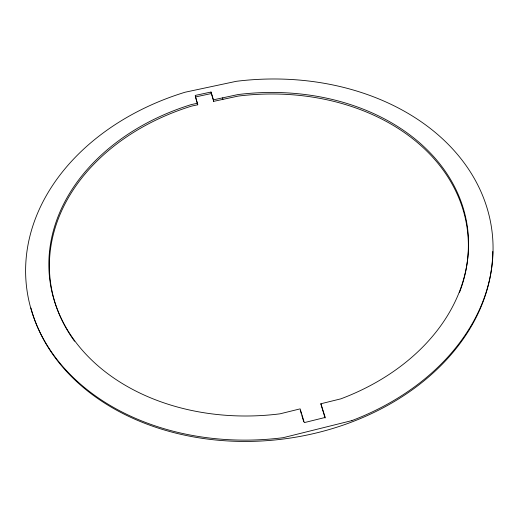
<?xml version="1.0" encoding="UTF-8"?>
<svg xmlns="http://www.w3.org/2000/svg" width="519" height="519" viewBox="0 0 519 519"><rect width="100%" height="100%" fill="white"/><g stroke="black" fill="none" stroke-linecap="round" stroke-linejoin="round"><path stroke-width="0.78" d="M325.05 418.035L320.846 403.769L340.821 398.851A210.461 161.007 -6.7 0 0 462.033 204.402A210.461 161.007 -6.7 0 0 238.02 94.555L213.432 99.83L211.012 92.045L195.215 95.425L197.758 104.773L191.589 106.097A210.078 160.916 -6.7 0 0 74.548 341.23M197.512 103.249L191.329 104.572A210.461 161.007 -6.7 0 0 53.639 298.47A210.461 161.007 -6.7 0 0 280.007 413.825L300.138 408.868L304.309 422.615L325.231 417.432L320.846 403.769M211.012 92.045L213.659 101.361L238.202 96.086A210.078 160.916 -6.7 0 1 459.412 292.684M211.239 93.569L195.462 96.949L197.758 104.773M300.254 410.237L301.409 414.052M301.87 415.576L303.719 421.681M213.432 99.83L213.659 101.361M222.67 97.851L222.878 99.376M492.791 251.462A233.959 179.619 -6.7 0 1 281.908 439.197A233.959 179.619 -6.7 0 1 30.919 307.975M351.869 420.604L283.147 437.692A234.387 179.717 -6.7 0 1 30.874 308.565A234.387 179.717 -6.7 0 1 185.062 92.233L236.281 81.314A234.387 179.717 -6.7 0 1 485.622 203.584A234.387 179.717 -6.7 0 1 351.869 420.604"/></g></svg>
